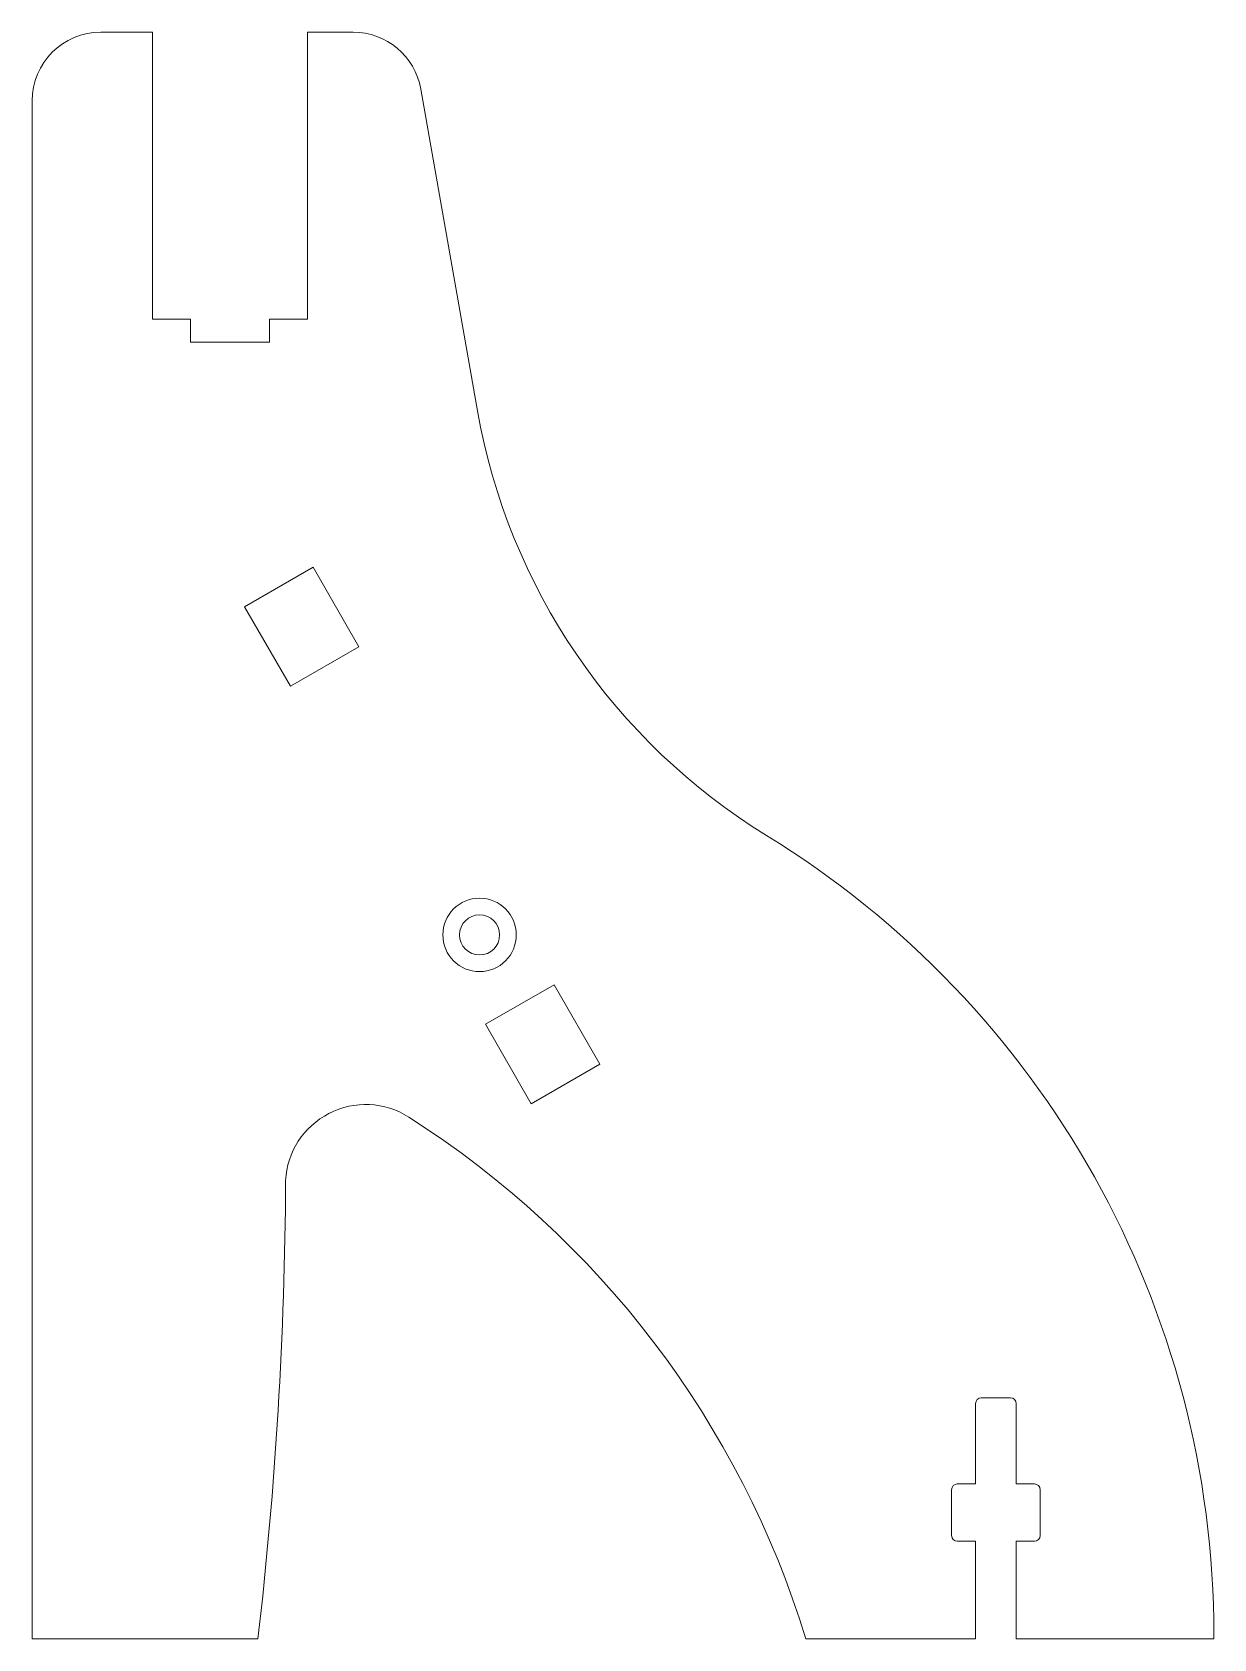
# Model space of a CAD drawing. Header units: millimetres. Extents: x -64 to 39, y -70 to 70.
import ezdxf

# ---------------------------------------------------------------- set-up
doc = ezdxf.new("R2010")
doc.units = ezdxf.units.MM

msp = doc.modelspace()

# ---------------------------------------------------------------- linework, layer by layer
at = {"color": 7, "linetype": 'Continuous', "lineweight": 15}
for p, q in [((-58, 70), (-53.5, 70)), ((-53.5, 45), (-53.5, 70)), ((-40, 70), (-40, 45)), ((-40, 70), (-36.03, 70)), ((-25.18, 37), (-30.13, 65.04)), ((-64, 64), (-64, -70)), ((-50.2, 45), (-53.5, 45)), ((-50.2, 43), (-50.2, 45)), ((-43.3, 45), (-43.3, 43)), ((-40, 45), (-43.3, 45)), ((-43.3, 43), (-50.2, 43)), ((-45.49, 19.93), (-39.51, 23.38)), ((-39.51, 23.38), (-35.51, 16.45)), ((-41.49, 13), (-45.49, 19.93)), ((-35.51, 16.45), (-41.49, 13)), ((-24.49, -16.45), (-18.51, -13)), ((-18.51, -13), (-14.51, -19.93)), ((-20.49, -23.38), (-24.49, -16.45)), ((-14.51, -19.93), (-20.49, -23.38)), ((18.73, -49), (21.27, -49)), ((18.23, -56.5), (18.23, -49.5)), ((21.77, -49.5), (21.77, -56.5)), ((16.14, -61), (16.14, -57)), ((16.64, -56.5), (18.23, -56.5)), ((21.77, -56.5), (23.36, -56.5)), ((23.86, -57), (23.86, -61)), ((18.23, -61.5), (16.64, -61.5)), ((18.23, -70), (18.23, -61.5)), ((21.77, -61.5), (21.77, -70)), ((23.36, -61.5), (21.77, -61.5)), ((-44.32, -70), (-64, -70)), ((18.23, -70), (3.45, -70)), ((39, -70), (21.77, -70)), ((39, -69.67), (39, -70))]:
    msp.add_line(p, q, dxfattribs=at)
for radius in [3.2, 1.75]:
    msp.add_circle((-25, -8.66), radius, dxfattribs=at)
for centre, radius, start, end in [((-58, 64), 6, 90, 180), ((-36.03, 64), 6, 10, 90), ((28.5, 46.47), 54.51, 190, 238.4763), ((-42.74, -69.67), 81.74, 0, 58.4763), ((-34.92, -30.44), 7, 57.5088, 177), ((-75.53, -94.21), 82.6, 17.0458, 57.5088), ((-406.62, -28.09), 364.72, 353.401, 359.6871), ((18.73, -49.5), 0.5, 90, 180), ((21.27, -49.5), 0.5, 0, 90), ((16.64, -57), 0.5, 90, 180), ((23.36, -57), 0.5, 0, 90), ((16.64, -61), 0.5, 180, 270), ((23.36, -61), 0.5, 270, 0)]:
    msp.add_arc(centre, radius, start, end, dxfattribs=at)

doc.saveas('drawing.dxf')
